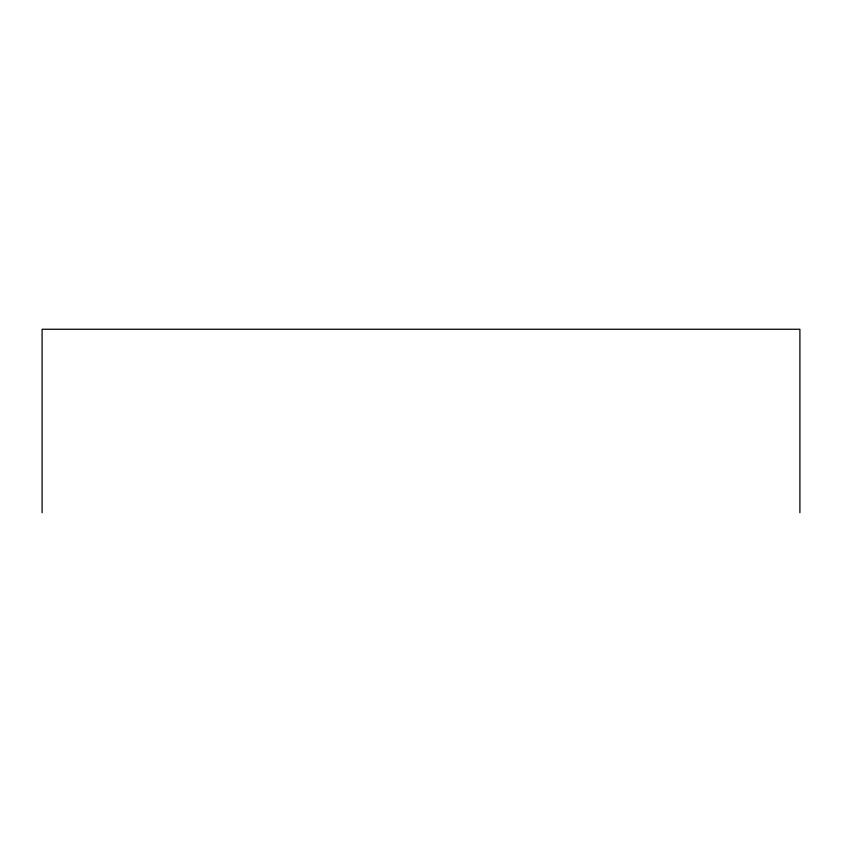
<?xml version="1.0" encoding="UTF-8"?>
<svg xmlns="http://www.w3.org/2000/svg" width="842" height="842" viewBox="0 0 842 842"><rect width="100%" height="100%" fill="white"/><g stroke="black" fill="none" stroke-linecap="round" stroke-linejoin="round"><path stroke-width="1.26" d="M799.9 512.746L799.9 329.254L42.1 329.254L42.1 512.746"/></g></svg>
